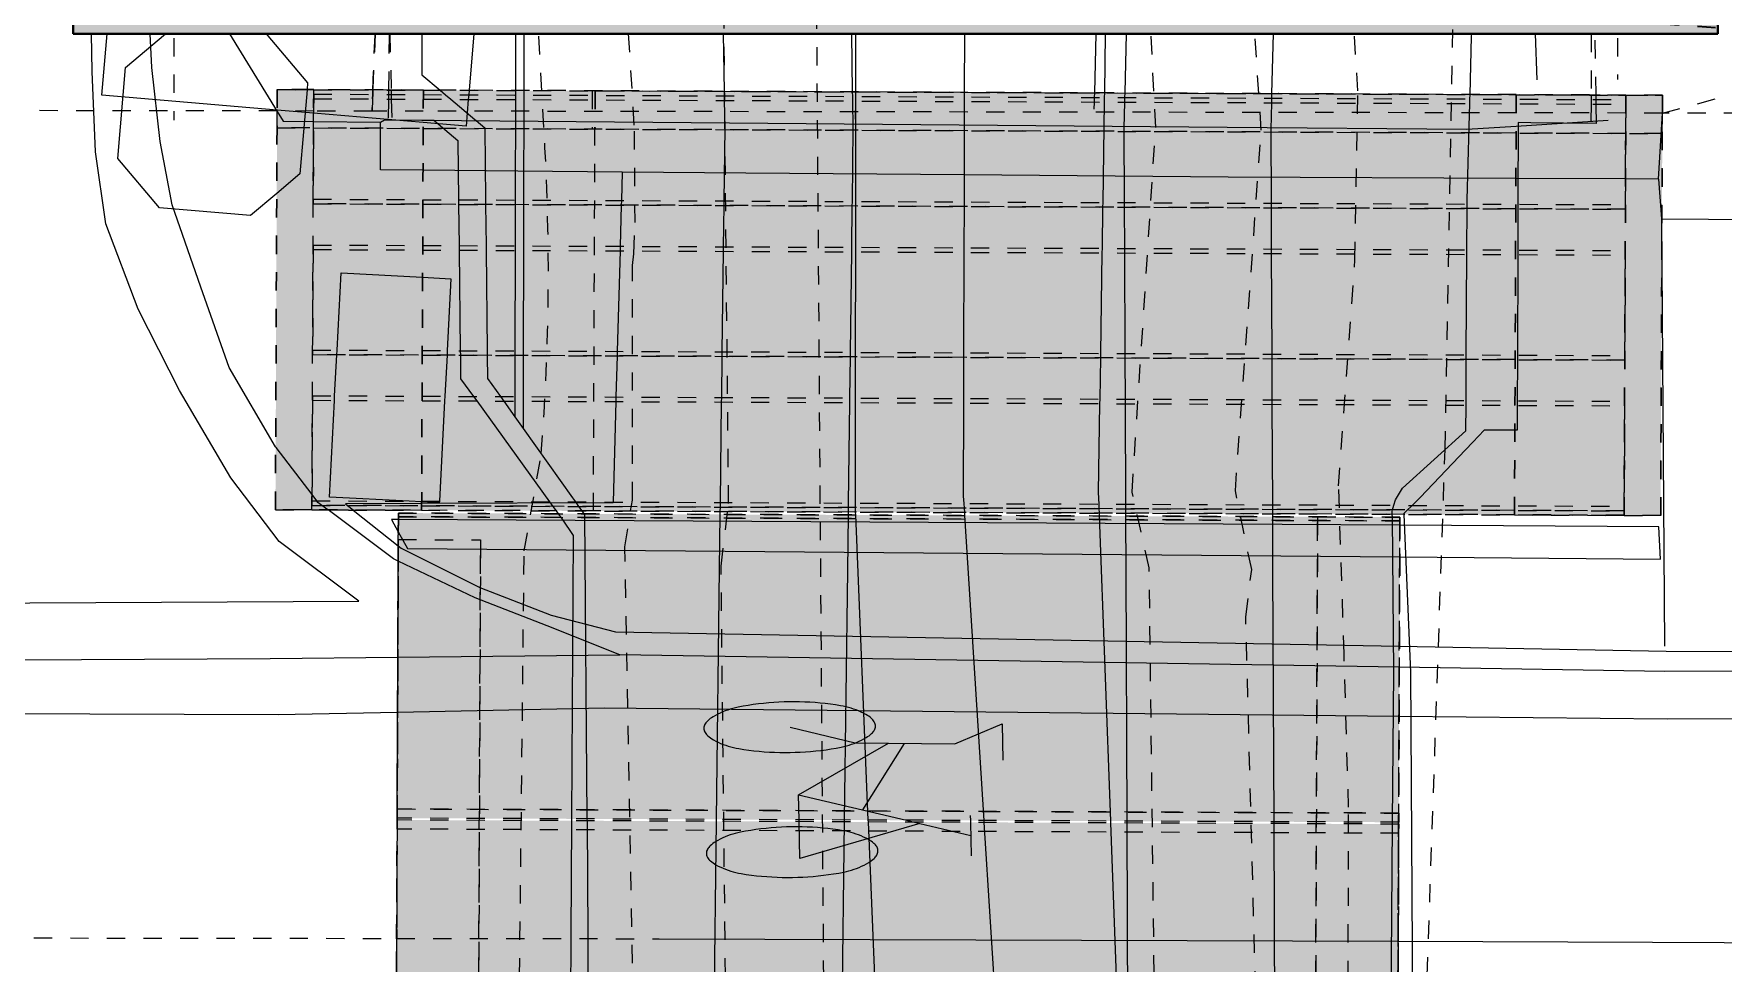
# Model space of a CAD drawing. Header units: metres. Extents: x 564 to 760, y 3 to 1698.
# Drawn here: x 709.18 to 718.42, y 1671.41 to 1676.5 of the extents above; entities that cross this region are included whole.
import ezdxf

# ---------------------------------------------------------------- set-up
doc = ezdxf.new("R2010")
doc.units = ezdxf.units.M
for name, pattern in [('_Demolished', [0.0045, 0.003, -0.0015]), ('ControlLine', [0.02, 0.0125, -0.0025, 0.0025, -0.0025]), ('IMPORT-BDYS-Boundary _3_', [0.01, 0.009, -0.001]), ('IMPORT-FURN-Fence _3_', [0.005, 0.004167, -0.0008333]), ('IMPORT-LNMK-LineCont _3_', [0.004, 0.001, -0.003]), ('JacobsDash', [0.0045, 0.003, -0.0015]), ('JacobsGridLine', [0.0145, 0.01, -0.001, 0.0025, -0.001])]:
    doc.linetypes.add(name, pattern=pattern)
for name, color, linetype, lineweight, true_color in [('BRIDGE-FNDN-CONC', 7, 'Continuous', 13, 0x8c8cc6), ('D-BDGE-DECK', 7, 'Continuous', 13, 0x8c8cc6), ('D-BDGE-DECK-PAT', 7, 'Continuous', 13, 0x8c8cc6), ('D-BDGE-FNDN', 7, 'Continuous', 13, 0x8c8cc6), ('D-BDGE-FRAMING', 7, 'Continuous', 13, 0x8c8cc6), ('D-BDGE-INT-WALL', 7, 'Continuous', 13, 0x8c8cc6)]:
    doc.layers.add(name, color=color, linetype=linetype, lineweight=lineweight, true_color=true_color)
for name, color, linetype, lineweight in [('D-BDGE', 7, 'Continuous', 13), ('D-BDGE-FLOOR', 7, 'Continuous', 40), ('D-BDGE-FLOOR-PAT', 7, 'Continuous', 40), ('D-ENHA-GEN-LINE-GRIDS', 7, 'Continuous', 9)]:
    doc.layers.add(name, color=color, linetype=linetype, lineweight=lineweight)

# ---------------------------------------------------------------- blocks, each defined once
blk = doc.blocks.new('T2DPAA-T2D-PWA-RW-M2D-000002_ControlLinesMinor_rvt-3-DRG-2871032 - CONSTRUCTION SEQUENCE STAGE A3')
at = {"layer": 'D-BDGE', "color": 150, "linetype": 'ControlLine', "lineweight": 35, "true_color": 0x0080ff}
blk.add_arc((568.7146, 1397.2935), 280, 84.136867, 90.09989, dxfattribs=at)
blk = doc.blocks.new('T2DPAA-T2D-PWA-SU-M2D-000002_dwg-40815123-DRG-2871032 - CONSTRUCTION SEQUENCE STAGE A3')
at = {"color": 9, "lineweight": 18, "true_color": 0xc0c0c0}
for p, q in [((41.0725, 1565.4407), (41.0423, 1565.6903)), ((39.6323, 1565.2419), (39.6124, 1565.5689)), ((37.928, 1565.4258), (37.9543, 1565.1065)), ((38.6657, 1565.1639), (38.6468, 1565.4868)), ((38.696, 1565.491), (38.7185, 1565.1682)), ((38.8312, 1565.1773), (38.8115, 1565.5008)), ((37.3456, 1565.0573), (37.3136, 1565.3736)), ((37.3349, 1565.3754), (37.3615, 1565.0586)), ((37.3622, 1565.0587), (37.3364, 1565.3755)), ((40.7143, 1565.3042), (40.7129, 1565.3292)), ((36.6463, 1565.0009), (36.6146, 1565.3142)), ((39.6338, 1565.217), (39.6323, 1565.2419)), ((40.7157, 1565.2793), (40.7143, 1565.3042)), ((40.9786, 1565.1782), (41.4785, 1565.2527)), ((41.4166, 1565.229), (41.0582, 1565.2034)), ((41.7796, 1564.9551), (41.77, 1565.3154)), ((35.2536, 1565.1986), (35.2536, 1564.8884)), ((35.4807, 1565.2179), (35.5064, 1564.9088)), ((35.5261, 1565.2217), (35.5518, 1564.9125)), ((38.6672, 1565.1389), (38.6657, 1565.1639)), ((38.6686, 1565.114), (38.6672, 1565.1389)), ((38.7185, 1565.1682), (38.7203, 1565.1432)), ((38.7203, 1565.1432), (38.722, 1565.1183)), ((38.8327, 1565.1523), (38.8312, 1565.1773)), ((38.8342, 1565.1273), (38.8327, 1565.1523)), ((39.4038, 1565.0386), (40.7118, 1565.1385)), ((39.6353, 1565.192), (39.6338, 1565.217)), ((39.6443, 1565.0455), (39.6353, 1565.192)), ((40.7118, 1565.1385), (40.9786, 1565.1782)), ((41.0582, 1565.2034), (40.989, 1565.1984)), ((40.989, 1565.1984), (41.023, 1564.7748)), ((33.9202, 1565.0853), (34.2164, 1564.6841)), ((37.3481, 1565.0324), (37.3456, 1565.0573)), ((37.3615, 1565.0586), (37.3635, 1565.0337)), ((37.3642, 1565.0337), (37.3622, 1565.0587)), ((37.9543, 1565.1065), (37.9564, 1565.0815)), ((37.9564, 1565.0815), (37.9584, 1565.0566)), ((37.9584, 1565.0566), (38.0037, 1564.5085)), ((38.671, 1565.0742), (38.6686, 1565.114)), ((38.722, 1565.1183), (38.7602, 1564.5696)), ((38.8429, 1564.9853), (38.8342, 1565.1273)), ((39.6801, 1564.6438), (39.6443, 1565.0455)), ((33.2536, 1564.6914), (33.2536, 1565.0287)), ((35.0174, 1564.7038), (39.4038, 1565.0386)), ((36.6488, 1564.976), (36.6463, 1565.0009)), ((36.6513, 1564.9511), (36.6488, 1564.976)), ((36.6666, 1564.7997), (36.6513, 1564.9511)), ((37.3506, 1565.0076), (37.3481, 1565.0324)), ((37.3655, 1564.8604), (37.3506, 1565.0076)), ((37.3635, 1565.0337), (37.3656, 1565.0088)), ((37.3663, 1565.0088), (37.3642, 1565.0337)), ((37.3656, 1565.0088), (37.4116, 1564.4607)), ((37.3744, 1564.9091), (37.3663, 1565.0088)), ((38.8792, 1564.5792), (38.8429, 1564.9853)), ((41.7796, 1564.9551), (41.5997, 1564.9406)), ((41.7796, 1564.9551), (41.8135, 1564.7395)), ((35.0949, 1564.8756), (35.1267, 1564.8531)), ((35.2536, 1564.8884), (35.2536, 1564.8633)), ((35.2536, 1564.8633), (35.2536, 1564.8382)), ((35.5064, 1564.9088), (35.5085, 1564.8839)), ((35.5085, 1564.8839), (35.5106, 1564.859)), ((35.5106, 1564.859), (35.5562, 1564.3109)), ((35.5518, 1564.9125), (35.5539, 1564.8876)), ((35.5539, 1564.8876), (35.556, 1564.8627)), ((35.556, 1564.8627), (35.6016, 1564.3145)), ((37.3946, 1564.4593), (37.3655, 1564.8604)), ((41.0017, 1564.8923), (39.4327, 1564.7655)), ((41.5997, 1564.9406), (41.0017, 1564.8923)), ((34.37, 1564.8163), (34.37, 1564.3535)), ((35.1267, 1564.8531), (35.1584, 1564.8306)), ((35.2536, 1564.8382), (35.2536, 1564.6914)), ((36.6954, 1564.4029), (36.6666, 1564.7997)), ((41.023, 1564.7748), (41.0248, 1564.7524)), ((34.2158, 1564.6914), (33.2536, 1564.6914)), ((34.4165, 1564.6914), (34.2158, 1564.6914)), ((34.2164, 1564.6841), (34.2535, 1564.634)), ((35.0184, 1564.6914), (34.4165, 1564.6914)), ((34.4201, 1564.6461), (34.7856, 1564.6727)), ((34.7856, 1564.6727), (34.8053, 1564.6876)), ((34.8069, 1564.4127), (34.7856, 1564.6727)), ((34.8053, 1564.6876), (35.0174, 1564.7038)), ((34.8455, 1564.6909), (35.0098, 1564.7035)), ((35.0098, 1564.7035), (35.0174, 1564.7041)), ((35.2536, 1564.6914), (35.0184, 1564.6914)), ((40.7482, 1564.7301), (40.7464, 1564.7529)), ((40.7502, 1564.7052), (40.7482, 1564.7301)), ((40.768, 1564.4802), (40.7502, 1564.7052)), ((41.0248, 1564.7524), (41.0268, 1564.7275)), ((41.0268, 1564.7275), (41.0451, 1564.5026)), ((41.8135, 1564.7395), (41.8166, 1564.7397)), ((41.8135, 1564.7395), (41.8378, 1564.4774)), ((34.2535, 1564.634), (34.4201, 1564.6461)), ((35.2156, 1564.6092), (35.2469, 1564.2859)), ((38.8814, 1564.5543), (38.8792, 1564.5792)), ((39.6824, 1564.6189), (39.6801, 1564.6438)), ((39.7024, 1564.3942), (39.6824, 1564.6189)), ((36.1261, 1564.5133), (36.1351, 1564.3576)), ((38.0037, 1564.5085), (38.0058, 1564.4836)), ((38.7602, 1564.5696), (38.7619, 1564.5446)), ((38.7619, 1564.5446), (38.7776, 1564.3195)), ((38.9015, 1564.3295), (38.8814, 1564.5543)), ((41.0451, 1564.5026), (41.0471, 1564.4777)), ((35.0395, 1564.4304), (34.8069, 1564.4127)), ((36.6972, 1564.3779), (36.6954, 1564.4029)), ((37.3964, 1564.4344), (37.3946, 1564.4593)), ((37.4127, 1564.2093), (37.3964, 1564.4344)), ((37.4116, 1564.4607), (37.4137, 1564.4358)), ((37.4137, 1564.4358), (37.4326, 1564.2109)), ((38.0058, 1564.4836), (38.0243, 1564.2587)), ((39.7047, 1564.3693), (39.7024, 1564.3942)), ((40.7699, 1564.4553), (40.768, 1564.4802)), ((40.8132, 1563.907), (40.7699, 1564.4553)), ((41.0471, 1564.4777), (41.0916, 1563.9295)), ((41.8378, 1564.4774), (42.0293, 1562.4102)), ((34.37, 1564.3535), (34.2526, 1564.2361)), ((35.5562, 1564.3109), (35.5582, 1564.286)), ((35.6016, 1564.3145), (35.6036, 1564.2896)), ((36.1351, 1564.3576), (36.1365, 1564.3327)), ((36.1365, 1564.3327), (36.1494, 1564.1073)), ((36.7136, 1564.1529), (36.6972, 1564.3779)), ((38.7776, 1564.3195), (38.7794, 1564.2946)), ((38.9037, 1564.3046), (38.9015, 1564.3295)), ((38.9526, 1563.7568), (38.9037, 1564.3046)), ((39.7536, 1563.8215), (39.7047, 1564.3693)), ((35.2469, 1564.2859), (35.2493, 1564.261)), ((35.2493, 1564.261), (35.271, 1564.0364)), ((35.3939, 1564.2978), (35.3963, 1564.2729)), ((35.3963, 1564.2729), (35.418, 1564.0483)), ((35.5582, 1564.286), (35.5769, 1564.0611)), ((35.6036, 1564.2896), (35.6223, 1564.0648)), ((37.4145, 1564.1844), (37.4127, 1564.2093)), ((37.4326, 1564.2109), (37.4347, 1564.186)), ((38.0243, 1564.2587), (38.0264, 1564.2338)), ((38.0264, 1564.2338), (38.0716, 1563.6857)), ((38.7794, 1564.2946), (38.8176, 1563.7459)), ((36.7154, 1564.1279), (36.7136, 1564.1529)), ((36.7551, 1563.5794), (36.7154, 1564.1279)), ((37.4543, 1563.6358), (37.4145, 1564.1844)), ((37.4347, 1564.186), (37.4806, 1563.6379)), ((35.271, 1564.0364), (35.2734, 1564.0115)), ((35.418, 1564.0483), (35.4204, 1564.0234)), ((35.4204, 1564.0234), (35.4734, 1563.4759)), ((35.5769, 1564.0611), (35.579, 1564.0362)), ((35.579, 1564.0362), (35.6246, 1563.4881)), ((35.6223, 1564.0648), (35.6244, 1564.0399)), ((35.6244, 1564.0399), (35.67, 1563.4918)), ((36.1494, 1564.1073), (36.1508, 1564.0824)), ((36.1508, 1564.0824), (36.1823, 1563.5331)), ((35.2734, 1564.0115), (35.3264, 1563.464)), ((34.6402, 1563.8327), (35.0866, 1563.8473)), ((40.8152, 1563.8821), (40.8132, 1563.907)), ((40.8329, 1563.6578), (40.8152, 1563.8821)), ((41.0916, 1563.9295), (41.0937, 1563.9046)), ((41.0937, 1563.9046), (41.1119, 1563.6803)), ((34.654, 1563.4097), (34.6402, 1563.8327)), ((38.8176, 1563.7459), (38.8193, 1563.7209)), ((38.9549, 1563.7319), (38.9526, 1563.7568)), ((39.7558, 1563.7966), (39.7536, 1563.8215)), ((39.7759, 1563.5724), (39.7558, 1563.7966)), ((38.0716, 1563.6857), (38.0737, 1563.6607)), ((38.0737, 1563.6607), (38.0922, 1563.4365)), ((38.8193, 1563.7209), (38.835, 1563.4965)), ((38.9749, 1563.5078), (38.9549, 1563.7319)), ((40.8348, 1563.6329), (40.8329, 1563.6578)), ((41.1119, 1563.6803), (41.1139, 1563.6554)), ((41.1139, 1563.6554), (41.125, 1563.519)), ((36.757, 1563.5544), (36.7551, 1563.5794)), ((37.4561, 1563.6109), (37.4543, 1563.6358)), ((37.4724, 1563.3865), (37.4561, 1563.6109)), ((37.4806, 1563.6379), (37.4827, 1563.613)), ((37.4827, 1563.613), (37.5015, 1563.3888)), ((39.7781, 1563.5475), (39.7759, 1563.5724)), ((40.8459, 1563.4921), (40.8348, 1563.6329)), ((35.4734, 1563.4759), (35.4758, 1563.451)), ((35.6246, 1563.4881), (35.6267, 1563.4632)), ((35.67, 1563.4918), (35.6721, 1563.4668)), ((36.1823, 1563.5331), (36.1837, 1563.5081)), ((36.1837, 1563.5081), (36.1966, 1563.2835)), ((36.7732, 1563.33), (36.757, 1563.5544)), ((38.835, 1563.4965), (38.8367, 1563.4715)), ((38.8367, 1563.4715), (38.8705, 1562.9865)), ((38.9771, 1563.4829), (38.9749, 1563.5078)), ((39.026, 1562.935), (38.9771, 1563.4829)), ((39.827, 1562.9997), (39.7781, 1563.5475)), ((41.125, 1563.519), (41.1126, 1563.518)), ((34.6548, 1563.3847), (34.654, 1563.4097)), ((34.6622, 1563.1596), (34.6548, 1563.3847)), ((35.2551, 1563.4582), (35.2559, 1563.4332)), ((35.2559, 1563.4332), (35.2633, 1563.2081)), ((35.3264, 1563.464), (35.3288, 1563.4391)), ((35.6267, 1563.4632), (35.6453, 1563.2389)), ((35.6721, 1563.4668), (35.6907, 1563.2426)), ((37.4742, 1563.3615), (37.4724, 1563.3865)), ((37.5015, 1563.3888), (37.5036, 1563.3639)), ((38.0922, 1563.4365), (38.0943, 1563.4116)), ((38.0943, 1563.4116), (38.1363, 1562.9027)), ((40.8897, 1563.4345), (40.8535, 1563.3891)), ((36.775, 1563.3051), (36.7732, 1563.33)), ((36.8148, 1562.7565), (36.775, 1563.3051)), ((37.514, 1562.8129), (37.4742, 1563.3615)), ((37.5036, 1563.3639), (37.5496, 1562.8158)), ((35.2633, 1563.2081), (35.2641, 1563.1831)), ((35.419, 1563.2207), (35.4391, 1563.1972)), ((35.4391, 1563.1972), (35.883, 1562.6813)), ((35.5665, 1563.2326), (35.5863, 1563.2091)), ((35.5863, 1563.2091), (35.6545, 1563.1286)), ((35.6453, 1563.2389), (35.6474, 1563.214)), ((35.6474, 1563.214), (35.6545, 1563.1286)), ((35.6907, 1563.2426), (35.6928, 1563.2177)), ((35.6928, 1563.2177), (35.7052, 1563.0687)), ((36.1966, 1563.2835), (36.198, 1563.2585)), ((36.198, 1563.2585), (36.2294, 1562.7092)), ((34.663, 1563.1346), (34.6622, 1563.1596)), ((34.6803, 1562.6051), (34.663, 1563.1346)), ((35.2641, 1563.1831), (35.2821, 1562.6327)), ((40.4832, 1563.0276), (40.4885, 1563.0531)), ((40.4885, 1563.0531), (40.4947, 1563.083)), ((40.583, 1563.055), (40.5649, 1563.0342)), ((40.5884, 1563.0612), (40.583, 1563.055)), ((40.53, 1562.9467), (35.0668, 1562.5148)), ((38.8705, 1562.9865), (38.8782, 1562.9231)), ((38.8782, 1562.9231), (38.8813, 1562.8983)), ((39.0283, 1562.9101), (39.026, 1562.935)), ((39.8292, 1562.9748), (39.827, 1562.9997)), ((39.8314, 1562.9505), (39.8292, 1562.9748)), ((39.8328, 1562.9349), (39.8314, 1562.9505)), ((40.4851, 1562.9876), (40.4836, 1563.0032)), ((38.1363, 1562.9027), (38.1421, 1562.8637)), ((38.1421, 1562.8637), (38.1458, 1562.8389)), ((38.1458, 1562.8389), (38.1494, 1562.8147)), ((38.8813, 1562.8983), (38.8842, 1562.8741)), ((38.8842, 1562.8741), (38.8861, 1562.8584)), ((38.8861, 1562.8584), (39.0891, 1561.1995)), ((39.0304, 1562.8859), (39.0283, 1562.9101)), ((39.0318, 1562.8702), (39.0304, 1562.8859)), ((35.1306, 1562.3609), (40.5439, 1562.7746)), ((36.8166, 1562.7316), (36.8148, 1562.7565)), ((36.8184, 1562.7073), (36.8166, 1562.7316)), ((37.5158, 1562.788), (37.514, 1562.8129)), ((37.5176, 1562.7637), (37.5158, 1562.788)), ((37.5187, 1562.7479), (37.5176, 1562.7637)), ((37.5496, 1562.8158), (37.5517, 1562.7909)), ((37.5544, 1562.7667), (37.5564, 1562.751)), ((37.5564, 1562.751), (37.7665, 1561.0926)), ((38.1494, 1562.8147), (38.1517, 1562.7991)), ((38.1517, 1562.7991), (38.3982, 1561.1437)), ((36.2297, 1562.7053), (35.1863, 1562.6117)), ((35.883, 1562.6813), (35.9031, 1562.6578)), ((35.9031, 1562.6578), (35.9228, 1562.6349)), ((36.0059, 1562.7136), (36.0237, 1562.6926)), ((36.0237, 1562.6926), (36.0435, 1562.6691)), ((36.0435, 1562.6691), (36.0629, 1562.6463)), ((36.0629, 1562.6463), (36.0755, 1562.6314)), ((36.2294, 1562.7092), (36.2297, 1562.7053)), ((36.8195, 1562.6915), (36.8184, 1562.7073)), ((34.6129, 1562.5787), (34.5845, 1562.6101)), ((34.6781, 1562.5345), (34.6434, 1562.5561)), ((35.117, 1562.6194), (34.6803, 1562.6051)), ((35.1863, 1562.6117), (34.7716, 1562.5746)), ((34.7716, 1562.5746), (34.7825, 1562.5673)), ((34.7825, 1562.5673), (34.8154, 1562.5455)), ((34.8164, 1562.5449), (35.0784, 1562.3711)), ((35.1855, 1562.6217), (35.117, 1562.6194)), ((35.2823, 1562.6248), (35.1855, 1562.6217)), ((35.2821, 1562.6327), (35.2823, 1562.6248)), ((35.9228, 1562.6349), (35.9356, 1562.6201)), ((35.0722, 1562.4474), (35.1306, 1562.3609)), ((35.1275, 1561.7628), (36.3362, 1561.8784)), ((36.9372, 1561.6218), (36.9241, 1561.6151)), ((36.9506, 1561.628), (36.9372, 1561.6218)), ((36.9642, 1561.6337), (36.9506, 1561.628)), ((36.9779, 1561.639), (36.9642, 1561.6337)), ((36.9918, 1561.6437), (36.9779, 1561.639)), ((37.0058, 1561.648), (36.9918, 1561.6437)), ((37.033, 1561.6555), (37.0058, 1561.648)), ((37.0604, 1561.6625), (37.033, 1561.6555)), ((37.0878, 1561.6691), (37.0604, 1561.6625)), ((37.1154, 1561.6751), (37.0878, 1561.6691)), ((37.1431, 1561.6806), (37.1154, 1561.6751)), ((37.1709, 1561.6856), (37.1431, 1561.6806)), ((37.1987, 1561.6902), (37.1709, 1561.6856)), ((37.2266, 1561.6943), (37.1987, 1561.6902)), ((37.2546, 1561.6978), (37.2266, 1561.6943)), ((37.2826, 1561.7009), (37.2546, 1561.6978)), ((37.3107, 1561.7035), (37.2826, 1561.7009)), ((37.3389, 1561.7055), (37.3107, 1561.7035)), ((37.3671, 1561.707), (37.3389, 1561.7055)), ((37.3952, 1561.7081), (37.3671, 1561.707)), ((37.4235, 1561.7086), (37.3952, 1561.7081)), ((37.4517, 1561.7086), (37.4235, 1561.7086)), ((37.4799, 1561.7081), (37.4517, 1561.7086)), ((37.5081, 1561.7072), (37.4799, 1561.7081)), ((37.5363, 1561.7058), (37.5081, 1561.7072)), ((37.5644, 1561.7037), (37.5363, 1561.7058)), ((37.579, 1561.7023), (37.5644, 1561.7037)), ((37.5936, 1561.7004), (37.579, 1561.7023)), ((37.6082, 1561.698), (37.5936, 1561.7004)), ((37.6226, 1561.6951), (37.6082, 1561.698)), ((37.6369, 1561.6916), (37.6226, 1561.6951)), ((37.6511, 1561.6877), (37.6369, 1561.6916)), ((37.6651, 1561.6833), (37.6511, 1561.6877)), ((37.679, 1561.6785), (37.6651, 1561.6833)), ((37.6927, 1561.6731), (37.679, 1561.6785)), ((37.7062, 1561.6673), (37.6927, 1561.6731)), ((37.7146, 1561.6633), (37.7062, 1561.6673)), ((37.7227, 1561.6589), (37.7146, 1561.6633)), ((37.7305, 1561.654), (37.7227, 1561.6589)), ((37.7381, 1561.6488), (37.7305, 1561.654)), ((37.7427, 1561.6451), (37.7381, 1561.6488)), ((37.747, 1561.6411), (37.7427, 1561.6451)), ((37.751, 1561.6368), (37.747, 1561.6411)), ((37.7546, 1561.6322), (37.751, 1561.6368)), ((37.7591, 1561.625), (37.7546, 1561.6322)), ((37.7616, 1561.619), (37.7591, 1561.625)), ((38.2047, 1561.548), (38.4536, 1561.6806)), ((38.4536, 1561.6806), (38.4746, 1561.4815)), ((36.8299, 1561.5287), (36.8291, 1561.5231)), ((36.8313, 1561.5342), (36.8299, 1561.5287)), ((36.8318, 1561.536), (36.8313, 1561.5342)), ((36.8344, 1561.5421), (36.8318, 1561.536)), ((36.8375, 1561.5477), (36.8344, 1561.5421)), ((36.8392, 1561.5505), (36.8375, 1561.5477)), ((36.8465, 1561.5598), (36.8392, 1561.5505)), ((36.8529, 1561.5664), (36.8465, 1561.5597)), ((36.8596, 1561.5727), (36.8529, 1561.5664)), ((36.8667, 1561.5787), (36.8596, 1561.5727)), ((36.8741, 1561.5843), (36.8667, 1561.5787)), ((36.8862, 1561.5926), (36.8741, 1561.5843)), ((36.8986, 1561.6006), (36.8862, 1561.5926)), ((36.9112, 1561.6081), (36.8986, 1561.6006)), ((36.9241, 1561.6151), (36.9112, 1561.6081)), ((37.2996, 1561.5634), (37.661, 1561.5071)), ((37.661, 1561.5071), (38.2047, 1561.548)), ((37.6942, 1561.5257), (37.7066, 1561.5336)), ((37.7066, 1561.5336), (37.7187, 1561.542)), ((37.7187, 1561.542), (37.7261, 1561.5476)), ((37.7261, 1561.5476), (37.7332, 1561.5535)), ((37.7332, 1561.5535), (37.7399, 1561.5599)), ((37.7399, 1561.5599), (37.7463, 1561.5664)), ((37.7463, 1561.5664), (37.7502, 1561.571)), ((37.7502, 1561.571), (37.7535, 1561.5757)), ((37.7535, 1561.5757), (37.7566, 1561.5807)), ((37.7566, 1561.5807), (37.7592, 1561.5859)), ((37.7592, 1561.5859), (37.761, 1561.5902)), ((37.761, 1561.5902), (37.7615, 1561.5921)), ((37.7615, 1561.5921), (37.7629, 1561.5975)), ((37.7628, 1561.6146), (37.7616, 1561.619)), ((37.7636, 1561.6089), (37.7628, 1561.6146)), ((37.7629, 1561.5975), (37.7637, 1561.6032)), ((37.7637, 1561.6032), (37.7636, 1561.6089)), ((36.8291, 1561.5231), (36.8291, 1561.5174)), ((36.8291, 1561.5174), (36.83, 1561.5117)), ((36.83, 1561.5117), (36.8312, 1561.5072)), ((36.8312, 1561.5072), (36.8322, 1561.504)), ((36.8322, 1561.504), (36.8382, 1561.494)), ((36.8382, 1561.494), (36.8458, 1561.485)), ((36.8458, 1561.485), (36.851, 1561.4804)), ((36.851, 1561.4804), (36.8547, 1561.4775)), ((36.8547, 1561.4775), (36.8623, 1561.4722)), ((36.8623, 1561.4722), (36.8701, 1561.4674)), ((36.8701, 1561.4674), (36.8783, 1561.463)), ((36.8783, 1561.463), (36.8866, 1561.4589)), ((36.8866, 1561.4589), (36.9001, 1561.4531)), ((36.9001, 1561.4531), (36.9138, 1561.4478)), ((36.9138, 1561.4478), (36.9277, 1561.4428)), ((36.9277, 1561.4428), (36.9417, 1561.4385)), ((36.9417, 1561.4385), (36.956, 1561.4346)), ((37.3662, 1561.4319), (37.3941, 1561.436)), ((37.3765, 1561.199), (37.8437, 1561.5209)), ((37.3941, 1561.436), (37.4219, 1561.4406)), ((37.4219, 1561.4406), (37.4497, 1561.4457)), ((37.4497, 1561.4457), (37.4774, 1561.4512)), ((37.4774, 1561.4512), (37.505, 1561.4572)), ((37.505, 1561.4572), (37.5324, 1561.4637)), ((37.5324, 1561.4637), (37.5598, 1561.4708)), ((37.5598, 1561.4708), (37.587, 1561.4783)), ((37.587, 1561.4783), (37.601, 1561.4826)), ((37.601, 1561.4826), (37.6149, 1561.4873)), ((37.6149, 1561.4873), (37.6286, 1561.4925)), ((37.6286, 1561.4925), (37.6422, 1561.4983)), ((37.6422, 1561.4983), (37.6556, 1561.5044)), ((37.6556, 1561.5044), (37.6687, 1561.511)), ((37.6687, 1561.511), (37.6816, 1561.5182)), ((37.6816, 1561.5182), (37.6942, 1561.5257)), ((37.9287, 1561.5272), (37.7319, 1561.1461)), ((36.956, 1561.4346), (36.9702, 1561.4312)), ((36.9702, 1561.4312), (36.9846, 1561.4283)), ((36.9846, 1561.4283), (36.9992, 1561.4259)), ((36.9992, 1561.4259), (37.0138, 1561.4239)), ((37.0138, 1561.4239), (37.0284, 1561.4225)), ((37.0284, 1561.4225), (37.0565, 1561.4205)), ((37.0565, 1561.4205), (37.0847, 1561.419)), ((37.0847, 1561.419), (37.1129, 1561.418)), ((37.1129, 1561.418), (37.1411, 1561.4176)), ((37.1411, 1561.4176), (37.1693, 1561.4176)), ((37.1693, 1561.4176), (37.1976, 1561.4182)), ((37.1976, 1561.4182), (37.2257, 1561.4192)), ((37.2257, 1561.4192), (37.2539, 1561.4208)), ((37.2539, 1561.4208), (37.2821, 1561.4228)), ((37.2821, 1561.4228), (37.3102, 1561.4254)), ((37.3102, 1561.4254), (37.3382, 1561.4284)), ((37.3382, 1561.4284), (37.3662, 1561.4319)), ((39.9819, 1561.2615), (39.981, 1561.2715)), ((40.6288, 1561.3137), (40.628, 1561.3238)), ((37.3909, 1561.0623), (37.3765, 1561.199)), ((37.3765, 1561.199), (37.9772, 1561.1097)), ((38.322, 1561.1658), (38.325, 1561.1378)), ((39.0891, 1561.1995), (39.0903, 1561.1895)), ((39.1809, 1561.1968), (39.18, 1561.2068)), ((38.0508, 1561.0987), (37.4131, 1560.8517)), ((37.64, 1561.0723), (37.6393, 1561.0824)), ((37.7665, 1561.0926), (37.7678, 1561.0826)), ((37.9772, 1561.1097), (38.0214, 1561.1031)), ((38.0214, 1561.1031), (38.0508, 1561.0987)), ((38.0508, 1561.0987), (38.3336, 1561.0557)), ((38.325, 1561.1378), (38.326, 1561.1277)), ((38.326, 1561.1277), (38.3452, 1560.9456)), ((38.3982, 1561.1437), (38.3996, 1561.1337)), ((36.9409, 1561.0158), (36.9401, 1561.0259)), ((37.1046, 1560.9751), (37.0775, 1560.9676)), ((37.1319, 1560.9821), (37.1046, 1560.9751)), ((37.1594, 1560.9887), (37.1319, 1560.9821)), ((37.1869, 1560.9946), (37.1594, 1560.9887)), ((37.2146, 1561.0002), (37.1869, 1560.9946)), ((37.2424, 1561.0052), (37.2146, 1561.0002)), ((37.2702, 1561.0098), (37.2424, 1561.0052)), ((37.2982, 1561.0139), (37.2702, 1561.0098)), ((37.3262, 1561.0174), (37.2982, 1561.0139)), ((37.3542, 1561.0205), (37.3262, 1561.0174)), ((37.3823, 1561.023), (37.3542, 1561.0205)), ((37.4105, 1561.025), (37.3823, 1561.023)), ((37.392, 1561.0522), (37.3909, 1561.0623)), ((37.4131, 1560.8517), (37.392, 1561.0522)), ((37.4386, 1561.0266), (37.4105, 1561.025)), ((37.4668, 1561.0277), (37.4386, 1561.0266)), ((37.495, 1561.0281), (37.4668, 1561.0277)), ((37.5232, 1561.0282), (37.495, 1561.0281)), ((37.5515, 1561.0277), (37.5232, 1561.0282)), ((37.5797, 1561.0268), (37.5515, 1561.0277)), ((37.6078, 1561.0253), (37.5797, 1561.0268)), ((37.6359, 1561.0233), (37.6078, 1561.0253)), ((37.6507, 1561.0219), (37.6359, 1561.0233)), ((37.6652, 1561.02), (37.6507, 1561.0219)), ((37.6797, 1561.0176), (37.6652, 1561.02)), ((37.6941, 1561.0146), (37.6797, 1561.0176)), ((37.7085, 1561.0112), (37.6941, 1561.0146)), ((37.7226, 1561.0073), (37.7085, 1561.0112)), ((37.7367, 1561.0029), (37.7226, 1561.0073)), ((37.7505, 1560.9981), (37.7367, 1561.0029)), ((37.7642, 1560.9928), (37.7505, 1560.9981)), ((37.7778, 1560.9869), (37.7642, 1560.9928)), ((37.7861, 1560.9829), (37.7778, 1560.9869)), ((37.7942, 1560.9784), (37.7861, 1560.9829)), ((37.8021, 1560.9736), (37.7942, 1560.9784)), ((37.8096, 1560.9684), (37.8021, 1560.9736)), ((36.1493, 1560.962), (36.1501, 1560.9519)), ((36.234, 1560.9688), (36.235, 1560.9588)), ((36.9383, 1560.8983), (36.9312, 1560.8923)), ((36.9457, 1560.9039), (36.9383, 1560.8983)), ((36.9578, 1560.9122), (36.9457, 1560.9039)), ((36.9701, 1560.9202), (36.9578, 1560.9122)), ((36.9828, 1560.9277), (36.9701, 1560.9202)), ((36.9957, 1560.9347), (36.9828, 1560.9277)), ((37.0088, 1560.9414), (36.9957, 1560.9347)), ((37.0221, 1560.9476), (37.0088, 1560.9414)), ((37.0357, 1560.9533), (37.0221, 1560.9476)), ((37.0494, 1560.9585), (37.0357, 1560.9533)), ((37.0633, 1560.9633), (37.0494, 1560.9585)), ((37.0775, 1560.9676), (37.0633, 1560.9633)), ((37.8143, 1560.9647), (37.8096, 1560.9684)), ((37.8115, 1560.8794), (37.8179, 1560.886)), ((37.8186, 1560.9607), (37.8143, 1560.9647)), ((37.8179, 1560.886), (37.8217, 1560.8906)), ((37.8226, 1560.9564), (37.8186, 1560.9607)), ((37.8217, 1560.8906), (37.8252, 1560.8953)), ((37.8262, 1560.9518), (37.8226, 1560.9564)), ((37.8252, 1560.8953), (37.8282, 1560.9003)), ((37.8306, 1560.9446), (37.8262, 1560.9518)), ((37.8282, 1560.9003), (37.8308, 1560.9055)), ((37.8332, 1560.9386), (37.8306, 1560.9446)), ((37.8308, 1560.9055), (37.833, 1560.9116)), ((37.833, 1560.9116), (37.8345, 1560.9171)), ((37.8349, 1560.9323), (37.8332, 1560.9386)), ((37.8345, 1560.9171), (37.8352, 1560.9228)), ((37.8352, 1560.9285), (37.8349, 1560.9323)), ((37.8352, 1560.9228), (37.8352, 1560.9285)), ((37.6039, 1560.7833), (37.6313, 1560.7904)), ((37.6313, 1560.7904), (37.6585, 1560.7979)), ((37.6585, 1560.7979), (37.6725, 1560.8021)), ((37.6725, 1560.8021), (37.6864, 1560.8069)), ((37.6864, 1560.8069), (37.7002, 1560.8121)), ((37.7002, 1560.8121), (37.7138, 1560.8179)), ((37.7138, 1560.8179), (37.7271, 1560.824)), ((37.7271, 1560.824), (37.7402, 1560.8306)), ((37.7402, 1560.8306), (37.7531, 1560.8378)), ((37.7531, 1560.8378), (37.7658, 1560.8453)), ((37.7658, 1560.8453), (37.7781, 1560.8532)), ((37.7781, 1560.8532), (37.7903, 1560.8616)), ((37.7903, 1560.8616), (37.7976, 1560.8672)), ((37.7976, 1560.8672), (37.8047, 1560.8731)), ((37.8047, 1560.8731), (37.8115, 1560.8794)), ((37.1, 1560.742), (37.1281, 1560.7401)), ((37.1281, 1560.7401), (37.1562, 1560.7386)), ((37.1562, 1560.7386), (37.1844, 1560.7376)), ((37.1844, 1560.7376), (37.2127, 1560.7372)), ((37.2127, 1560.7372), (37.2409, 1560.7372)), ((37.2409, 1560.7372), (37.2691, 1560.7377)), ((37.2691, 1560.7377), (37.2973, 1560.7388)), ((37.2973, 1560.7388), (37.3254, 1560.7404)), ((37.3254, 1560.7404), (37.3536, 1560.7424)), ((37.3536, 1560.7424), (37.3817, 1560.745)), ((37.3817, 1560.745), (37.4098, 1560.748)), ((37.4098, 1560.748), (37.4377, 1560.7515)), ((37.4377, 1560.7515), (37.4657, 1560.7556)), ((37.4657, 1560.7556), (37.4935, 1560.7602)), ((37.4935, 1560.7602), (37.5212, 1560.7653)), ((37.5212, 1560.7653), (37.549, 1560.7708)), ((37.549, 1560.7708), (37.5765, 1560.7768)), ((37.5765, 1560.7768), (37.6039, 1560.7833)), ((36.6839, 1560.3488), (40.7134, 1560.6771))]:
    blk.add_line(p, q, dxfattribs=at)
at = {"color": 9, "linetype": 'IMPORT-FURN-Fence _3_', "lineweight": 18, "true_color": 0xc0c0c0}
for p, q in [((41.3456, 1565.7161), (41.3729, 1565.3825)), ((41.4004, 1565.3847), (41.3658, 1565.7178)), ((41.373, 1565.3818), (41.3749, 1565.3576)), ((41.3749, 1565.3576), (41.377, 1565.3326)), ((41.377, 1565.3326), (41.3846, 1565.2397)), ((41.403, 1565.3598), (41.4005, 1565.384)), ((41.4056, 1565.335), (41.403, 1565.3598)), ((41.4166, 1565.229), (41.4056, 1565.335)), ((41.3846, 1565.2397), (41.3875, 1565.2427)), ((34.8159, 1564.8531), (34.7929, 1565.1594)), ((34.7959, 1565.1597), (34.8282, 1564.8541)), ((34.8178, 1564.8281), (34.816, 1564.8524)), ((34.8196, 1564.8032), (34.8178, 1564.8281)), ((34.8274, 1564.6993), (34.8196, 1564.8032)), ((34.8283, 1564.8534), (34.8309, 1564.8292)), ((34.8309, 1564.8292), (34.8335, 1564.8043)), ((34.8335, 1564.8043), (34.8455, 1564.6909))]:
    blk.add_line(p, q, dxfattribs=at)
at = {"color": 9, "linetype": 'IMPORT-LNMK-LineCont _3_', "lineweight": 18, "true_color": 0xc0c0c0}
blk.add_line((35.2514, 1560.2289), (36.6839, 1560.3488), dxfattribs=at)
at = {"color": 9, "lineweight": 18, "true_color": 0xc0c0c0, "flags": 128}
for points in [[(26.7182, 1564.6834), (26.7892, 1563.8063), (26.7788, 1563.568), (26.6588, 1563.1786), (26.6101, 1563.0208), (26.3167, 1562.5429), (25.9697, 1562.0846), (25.8162, 1561.9193), (25.5403, 1561.6221), (25.1628, 1561.1953), (27.4487, 1561.3876), (31.6608, 1561.7608), (34.8894, 1562.0516), (34.4274, 1562.3398), (34.1339, 1562.6641), (33.8146, 1563.117), (33.5513, 1563.5418), (33.3344, 1563.9923), (33.2444, 1564.3792), (33.1891, 1564.8153), (33.1683, 1565.0214)], [(40.7129, 1565.3292), (40.6946, 1565.6458), (40.6936, 1565.6607)], [(41.8166, 1564.7397), (47.1714, 1565.1567), (50.8739, 1565.4937)], [(40.7464, 1564.7529), (40.723, 1565.1534), (40.7157, 1565.2793)], [(34.9706, 1565.1745), (34.9892, 1564.9506), (35.0949, 1564.8756)], [(34.2526, 1564.2361), (34.12, 1564.1035), (33.62, 1564.1035), (33.37, 1564.3535), (33.37, 1564.8535), (33.5722, 1565.0557)], [(34.3641, 1562.8544), (34.0743, 1563.2656), (33.8819, 1563.6904), (33.6884, 1564.1258), (33.5926, 1564.4652), (33.5134, 1564.8659), (33.4887, 1565.0487)], [(34.1211, 1565.1024), (34.37, 1564.8535), (34.37, 1564.8171)], [(35.1584, 1564.8306), (35.2991, 1564.7308), (35.3054, 1564.7263)], [(39.4327, 1564.7655), (37.9927, 1564.6556), (36.8002, 1564.5647)], [(35.0174, 1564.7041), (35.0755, 1564.7086), (35.2156, 1564.6092)], [(35.3054, 1564.7263), (35.3559, 1564.6905), (35.3939, 1564.2978)], [(36.8002, 1564.5647), (36.1261, 1564.5133), (35.5569, 1564.4699), (35.0395, 1564.4304)], [(62.5801, 1564.0532), (60.5805, 1563.886), (55.5471, 1563.4335), (48.2835, 1562.8177), (42.042, 1562.2723), (40.5926, 1562.1723)], [(40.5833, 1562.2868), (42.0409, 1562.3837), (48.2845, 1562.9051), (55.5275, 1563.5511), (60.5933, 1563.9619)], [(35.0866, 1563.8473), (35.2422, 1563.8524), (35.2551, 1563.4582)], [(40.6142, 1561.9055), (42.0778, 1562.0144), (48.2773, 1562.5435), (55.6083, 1563.1869), (60.6202, 1563.5974), (62.6016, 1563.8005)], [(40.4947, 1563.083), (40.5275, 1563.1511), (40.8459, 1563.4921)], [(41.1126, 1563.518), (40.9455, 1563.5043), (40.8897, 1563.4345)], [(35.3288, 1563.4391), (35.3412, 1563.311), (35.419, 1563.2207)], [(35.4758, 1563.451), (35.488, 1563.3252), (35.5665, 1563.2326)], [(40.8535, 1563.3891), (40.6283, 1563.107), (40.5884, 1563.0612)], [(35.6545, 1563.1286), (35.7052, 1563.0687), (36.0059, 1562.7136)], [(40.4836, 1563.0032), (40.4819, 1563.021), (40.4832, 1563.0276)], [(40.5439, 1562.7746), (41.9673, 1562.8833), (41.9429, 1563.0584), (40.53, 1562.9467)], [(40.5649, 1563.0342), (40.5459, 1563.0123), (40.5464, 1563.0083)], [(40.5464, 1563.0083), (40.6556, 1562.1515), (40.8202, 1560.3383), (40.8674, 1559.6597), (41.0093, 1558.108), (41.1498, 1556.3236), (41.2783, 1554.5384), (41.4383, 1552.7662), (41.5836, 1550.9928), (41.7143, 1549.2643), (41.8454, 1547.5358), (41.9753, 1545.6043), (42.0879, 1543.6716), (42.0888, 1543.6518)], [(39.981, 1561.2715), (39.8587, 1562.6451), (39.8328, 1562.9349)], [(40.628, 1561.3238), (40.5657, 1562.1437), (40.4851, 1562.9876)], [(34.5845, 1562.6101), (34.3669, 1562.8505), (34.3641, 1562.8544)], [(39.18, 1561.2068), (39.0583, 1562.5737), (39.0318, 1562.8702)], [(37.6393, 1561.0824), (37.5406, 1562.4454), (37.5187, 1562.7479)], [(37.5517, 1562.7909), (37.5524, 1562.7822), (37.5544, 1562.7667)], [(36.9401, 1561.0259), (36.8411, 1562.3947), (36.8195, 1562.6915)], [(34.6434, 1562.5561), (34.6204, 1562.5705), (34.6129, 1562.5787)], [(35.9356, 1562.6201), (35.9591, 1562.5927), (36.027, 1562.508), (36.1493, 1560.962)], [(36.0755, 1562.6314), (36.0804, 1562.6256), (36.234, 1560.9688)], [(35.0851, 1562.2874), (35.0578, 1562.2977), (34.6792, 1562.5338)], [(35.0668, 1562.5148), (35.0288, 1562.5118), (35.0722, 1562.4474)], [(40.7134, 1560.6771), (42.1007, 1560.7901), (48.3662, 1561.2932), (55.8607, 1561.9505), (60.754, 1562.3611), (62.7096, 1562.529)], [(35.0784, 1562.3711), (35.0948, 1562.3602), (35.5432, 1562.1816), (35.9451, 1562.0629), (36.3036, 1562.0025), (40.5833, 1562.2868)], [(40.5926, 1562.1723), (36.3362, 1561.8784), (35.9277, 1562.004), (35.522, 1562.1233), (35.0851, 1562.2874)], [(35.1516, 1561.4642), (36.2786, 1561.5828), (40.6142, 1561.9055)], [(24.4734, 1560.8198), (25.2907, 1560.8924), (27.4756, 1561.0767), (31.6888, 1561.45), (34.4319, 1561.6963), (35.1275, 1561.7628)], [(21.2894, 1560.2577), (24.1037, 1560.4928), (29.3689, 1560.9769), (34.5026, 1561.396), (35.1516, 1561.4642)], [(40.1174, 1559.5971), (40.0743, 1560.2239), (39.9819, 1561.2615)], [(40.7644, 1559.6507), (40.7037, 1560.3282), (40.6288, 1561.3137)], [(39.0903, 1561.1895), (39.2892, 1559.5633), (39.2909, 1559.5303)], [(39.3142, 1559.5322), (39.273, 1560.162), (39.1809, 1561.1968)], [(37.7828, 1559.4085), (37.7154, 1560.0304), (37.64, 1561.0723)], [(37.7678, 1561.0826), (37.9693, 1559.4925), (37.9749, 1559.424)], [(38.3996, 1561.1337), (38.6404, 1559.5166), (38.6427, 1559.478)], [(37.0834, 1559.352), (37.0168, 1559.9673), (36.9409, 1561.0158)], [(36.1501, 1560.9519), (36.1998, 1560.3229), (36.2823, 1559.2873)], [(36.235, 1560.9588), (36.2932, 1560.3308), (36.3789, 1559.2951)], [(36.9312, 1560.8923), (36.9245, 1560.886), (36.918, 1560.8793), (36.9142, 1560.8749), (36.9108, 1560.8702), (36.9078, 1560.8651), (36.9051, 1560.8598), (36.9035, 1560.8556), (36.9029, 1560.8538), (36.9014, 1560.8483), (36.9007, 1560.8426), (36.9007, 1560.8369), (36.9016, 1560.8312), (36.9027, 1560.8268), (36.9053, 1560.8208), (36.9074, 1560.8172), (36.9097, 1560.8137), (36.9134, 1560.809), (36.9173, 1560.8047), (36.9216, 1560.8007), (36.9262, 1560.797), (36.9338, 1560.7918), (36.9418, 1560.787), (36.9499, 1560.7825), (36.9581, 1560.7785), (36.9717, 1560.7727), (36.9854, 1560.7673), (36.9992, 1560.7624), (37.0133, 1560.7581), (37.0275, 1560.7542), (37.0418, 1560.7508), (37.0562, 1560.7479), (37.0707, 1560.7454), (37.0853, 1560.7435), (37.1, 1560.742)]]:
    blk.add_lwpolyline(points, dxfattribs=at)
at = {"color": 9, "linetype": 'IMPORT-FURN-Fence _3_', "lineweight": 18, "true_color": 0xc0c0c0, "flags": 128}
blk.add_lwpolyline([(41.7701, 1565.3154), (44.4242, 1566.2849), (50.7813, 1566.7278)], dxfattribs=at)
at = {"color": 9, "linetype": 'IMPORT-LNMK-LineCont _3_', "lineweight": 18, "true_color": 0xc0c0c0, "flags": 128}
blk.add_lwpolyline([(23.9068, 1559.2693), (30.335, 1559.8175), (35.2514, 1560.2289)], dxfattribs=at)
blk = doc.blocks.new('T2DPAA-T2D-PWA-SU-M2D-000001_dwg-40815111-DRG-2871032 - CONSTRUCTION SEQUENCE STAGE A3')
at = {"color": 9, "linetype": 'IMPORT-BDYS-Boundary _3_', "lineweight": 18, "true_color": 0xc0c0c0}
for p, q in [((119.1718, 1661.8292), (113.2125, 1661.3321)), ((119.7698, 1661.879), (119.1718, 1661.8292)), ((119.9691, 1661.8956), (119.7698, 1661.879)), ((112.9137, 1661.7318), (112.928, 1661.425)), ((112.928, 1661.425), (112.9137, 1661.7318)), ((112.928, 1661.4243), (112.9292, 1661.4001)), ((112.9292, 1661.4001), (112.928, 1661.4243)), ((112.9292, 1661.4001), (112.9303, 1661.3751)), ((112.9303, 1661.3751), (112.9292, 1661.4001)), ((112.9303, 1661.3751), (112.9334, 1661.3088)), ((112.6146, 1661.2822), (112.4153, 1661.2655)), ((112.9334, 1661.3088), (112.6146, 1661.2822)), ((112.4153, 1661.2655), (99.2061, 1660.1606))]:
    blk.add_line(p, q, dxfattribs=at)
at = {"color": 9, "linetype": 'IMPORT-BDYS-Boundary _3_', "lineweight": 18, "true_color": 0xc0c0c0, "flags": 128}
for points in [[(135.7341, 1681.3806), (137.2391, 1663.3361), (119.9691, 1661.8956)], [(113.2125, 1661.3321), (112.9334, 1661.3088), (112.9303, 1661.3751)]]:
    blk.add_lwpolyline(points, dxfattribs=at)
blk = doc.blocks.new('T2DPAA-T2D-PWA-SU-M2D-000100_Survey_rvt-3-DRG-2871032 - CONSTRUCTION SEQUENCE STAGE A3')
at = {"color": 9, "lineweight": 18, "true_color": 0xc0c0c0, "rotation": 355.1443168073812}
for name, p in [('T2DPAA-T2D-PWA-SU-M2D-000002_dwg-40815123-DRG-2871032 - CONSTRUCTION SEQUENCE STAGE A3', (414.939, 119.9015)), ('T2DPAA-T2D-PWA-SU-M2D-000001_dwg-40815111-DRG-2871032 - CONSTRUCTION SEQUENCE STAGE A3', (328.8456, 30.2884))]:
    blk.add_blockref(name, p, dxfattribs=at)
blk = doc.blocks.new('06_SFR_GPS__Girder_Plank_Solid_demolished - 06_SFR_GPS__Girder_Plank_Solid_demolished-4989611-DRG-2871032 - CONSTRUCTION SEQUENCE STAGE A3')
at = {"layer": 'D-BDGE-FRAMING', "linetype": '_Demolished', "true_color": 0xc0c0c0, "transparency": 33554506}
for points in [[(3.59, 0.275), (3.59, 0.3), (-3.59, 0.3), (-3.59, 0.275), (-1.4967, 0.275)], [(3.59, -0.3), (3.59, 0.3), (-3.59, 0.3), (-3.59, -0.3), (-1.4943, -0.3)], [(3.59, -0.3), (3.59, -0.275), (-3.59, -0.275), (-3.59, -0.3), (-1.4943, -0.3)]]:
    blk.add_hatch(color=9, dxfattribs=at).paths.add_polyline_path(points)
at = {"layer": 'BRIDGE-FNDN-CONC', "color": 9, "linetype": '_Demolished', "true_color": 0xc0c0c0}
for p, q in [((-3.59, -0.3), (-3.59, 0.3)), ((-3.59, 0.3), (-3.59, 0.275)), ((-3.59, 0.275), (-3.59, 0.3)), ((-3.59, 0.3), (-3.59, -0.3)), ((-3.59, 0.3), (3.59, 0.3)), ((-3.59, 0.3), (3.59, 0.3)), ((-3.59, 0.3), (3.59, 0.3)), ((-3.59, 0.3), (3.59, 0.3)), ((3.59, -0.3), (3.59, 0.3)), ((3.59, 0.3), (3.59, 0.275)), ((3.59, 0.275), (3.59, 0.3)), ((3.59, 0.3), (3.59, -0.3)), ((-3.59, 0.275), (3.59, 0.275)), ((-3.59, 0.275), (3.59, 0.275)), ((-3.59, -0.3), (-3.59, -0.275)), ((-3.59, -0.275), (-3.59, -0.3)), ((-3.59, -0.275), (3.59, -0.275)), ((-3.59, -0.275), (3.59, -0.275)), ((3.59, -0.3), (3.59, -0.275)), ((3.59, -0.275), (3.59, -0.3)), ((3.59, -0.3), (-3.59, -0.3)), ((-3.59, -0.3), (3.59, -0.3)), ((-3.59, -0.3), (3.59, -0.3)), ((-3.59, -0.3), (3.59, -0.3))]:
    blk.add_line(p, q, dxfattribs=at)
blk = doc.blocks.new('Roofs 2 - Roofs 2-4993555-DRG-2871032 - CONSTRUCTION SEQUENCE STAGE A3')
at = {"layer": 'D-BDGE-DECK-PAT', "linetype": '_Demolished', "true_color": 0xc0c0c0, "transparency": 33554506}
for points in [[(445.2479, 1717.7156), (445.0628, 1720.0081), (439.2417, 1719.5381), (439.4268, 1717.2456), (445.154, 1717.708)], [(439.4268, 1717.2456), (439.2417, 1719.5381), (437.5074, 1719.3981), (437.6925, 1717.1055), (438.9946, 1717.2107)]]:
    blk.add_hatch(color=9, dxfattribs=at).paths.add_polyline_path(points)
at = {"layer": 'D-BDGE-DECK', "color": 9, "linetype": '_Demolished', "true_color": 0xc0c0c0}
for p, q in [((444.8634, 1719.992), (437.7067, 1719.4142)), ((439.2417, 1719.5381), (445.0628, 1720.0081)), ((445.0628, 1720.0081), (444.8634, 1719.992)), ((444.8634, 1719.992), (445.0485, 1717.6995)), ((445.0485, 1717.6995), (444.8634, 1719.992)), ((445.2479, 1717.7156), (445.0628, 1720.0081)), ((445.2479, 1717.7156), (445.0628, 1720.0081)), ((437.5074, 1719.3981), (439.2417, 1719.5381)), ((439.4268, 1717.2456), (439.2417, 1719.5381)), ((437.7067, 1719.4142), (437.5074, 1719.3981)), ((437.6925, 1717.1055), (437.5074, 1719.3981)), ((437.5074, 1719.3981), (437.6925, 1717.1055)), ((437.8918, 1717.1216), (437.7067, 1719.4142)), ((437.8918, 1717.1216), (437.7067, 1719.4142)), ((437.8918, 1717.1216), (445.0485, 1717.6995)), ((445.2479, 1717.7156), (439.4268, 1717.2456)), ((445.0485, 1717.6995), (445.2479, 1717.7156)), ((439.4268, 1717.2456), (437.6925, 1717.1055)), ((437.6925, 1717.1055), (437.8918, 1717.1216))]:
    blk.add_line(p, q, dxfattribs=at)
blk = doc.blocks.new('Roofs 3 - Roofs 3-4999916-DRG-2871032 - CONSTRUCTION SEQUENCE STAGE A3')
at = {"layer": 'D-BDGE-DECK', "color": 9, "linetype": '_Demolished', "true_color": 0xc0c0c0}
for p, q in [((443.8287, 1717.5652), (438.3662, 1717.1239)), ((443.8287, 1717.5652), (438.3662, 1717.1239)), ((444.1064, 1714.1283), (443.8287, 1717.5652)), ((443.8287, 1717.5652), (444.0936, 1714.2866)), ((438.6311, 1713.8453), (438.3662, 1717.1239)), ((438.3662, 1717.1239), (438.6438, 1713.687))]:
    blk.add_line(p, q, dxfattribs=at)

msp = doc.modelspace()

# ---------------------------------------------------------------- hatches: boundary and pattern name
at = {"layer": 'D-BDGE-FLOOR-PAT', "true_color": 0xe1e1e1}
msp.add_hatch(color=254, dxfattribs=at).paths.add_polyline_path([(718.3918, 1676.4986), (718.3918, 1684.2161), (709.3918, 1685.0714), (709.3918, 1676.4986), (717.9841, 1676.4986)])
at = {"layer": 'D-BDGE-FNDN', "lineweight": 5, "true_color": 0xc0c0c0, "transparency": 33554512}
msp.add_hatch(color=9, dxfattribs=at).paths.add_polyline_path([(711.2984, 1673.8899), (711.308, 1676.1899), (710.508, 1676.1931), (710.5005, 1673.8932), (711.2024, 1673.8903)])
at = {"layer": 'D-BDGE-FNDN', "lineweight": 5, "true_color": 0xc0c0c0, "transparency": 33554557}
msp.add_hatch(color=9, dxfattribs=at).paths.add_polyline_path([(718.0783, 1673.8615), (718.088, 1676.1614), (717.288, 1676.1649), (717.2784, 1673.8649), (717.9841, 1673.8619)])
at = {"layer": 'D-BDGE-FRAMING', "lineweight": 5, "true_color": 0xc0c0c0, "transparency": 33554506}
for points in [[(716.6449, 1672.2327), (716.6515, 1673.8325), (711.1713, 1673.8552), (711.1646, 1672.2554)], [(716.6515, 1673.8325), (716.6516, 1673.8525), (711.1713, 1673.8752), (711.1713, 1673.8552), (712.8011, 1673.8485)], [(716.6445, 1672.1225), (716.6445, 1672.1726), (711.1644, 1672.1952), (711.1642, 1672.1452)], [(716.6447, 1672.1827), (716.6449, 1672.2327), (711.1646, 1672.2554), (711.1646, 1672.2053), (716.6447, 1672.1827)], [(716.638, 1670.5527), (716.6445, 1672.1225), (711.1642, 1672.1452), (711.1577, 1670.5754)]]:
    msp.add_hatch(color=9, dxfattribs=at).paths.add_polyline_path(points)

# ---------------------------------------------------------------- linework, layer by layer
at = {"layer": 'D-BDGE', "color": 8, "linetype": 'JacobsDash', "lineweight": 15, "true_color": 0x808080}
for p, q in [((713.4286, 1680.8258), (713.4983, 1671.126)), ((716.8987, 1674.2232), (716.9817, 1678.7624)), ((711.967, 1675.9855), (711.8602, 1677.9576)), ((712.9777, 1673.9272), (712.9428, 1677.707)), ((715.315, 1675.9855), (715.2422, 1677.4437)), ((715.8928, 1675.9714), (715.8134, 1677.1487)), ((712.4621, 1675.9987), (712.4005, 1676.9868)), ((716.4218, 1676.1855), (716.3787, 1676.8641)), ((716.4051, 1675.2606), (716.4218, 1676.1855)), ((712.4668, 1675.4648), (712.4621, 1675.9987)), ((715.1858, 1673.9897), (715.315, 1675.9855)), ((715.751, 1673.9965), (715.8928, 1675.9714)), ((712.4597, 1675.2949), (712.4668, 1675.4648)), ((712.4516, 1675.2304), (712.4597, 1675.2949)), ((716.3163, 1674.0238), (716.4051, 1675.2606)), ((712.4514, 1673.9454), (712.4516, 1675.2304)), ((716.7194, 1668.9462), (716.8987, 1674.2232)), ((711.8596, 1673.6687), (711.9532, 1674.2005)), ((712.4104, 1673.6908), (712.4514, 1673.9454)), ((715.2799, 1673.5753), (715.1858, 1673.9897)), ((715.8403, 1673.5657), (715.751, 1673.9965)), ((716.3461, 1673.1043), (716.3163, 1674.0238)), ((712.9369, 1673.5846), (712.9777, 1673.9272)), ((711.8235, 1670.3389), (711.8596, 1673.6687)), ((712.4514, 1671.4111), (712.4104, 1673.6908)), ((712.9631, 1671.1397), (712.9369, 1673.5846)), ((715.3089, 1671.1554), (715.2799, 1673.5753)), ((715.808, 1673.3077), (715.8403, 1673.5657)), ((715.8667, 1671.0685), (715.808, 1673.3077)), ((716.3706, 1672.2646), (716.3461, 1673.1043)), ((716.3678, 1671.1246), (716.3706, 1672.2646))]:
    msp.add_line(p, q, dxfattribs=at)
msp.add_arc((699.3475, 1675.1904), 12.6445, 355.51027, 3.60534, dxfattribs=at)
at = {"layer": 'D-BDGE-FLOOR', "color": 252, "true_color": 0x888888}
for p, q in [((709.3918, 1676.4986), (709.3918, 1689.8679)), ((718.3918, 1689.0125), (718.3918, 1676.4986)), ((718.3918, 1676.4986), (709.3918, 1676.4986))]:
    msp.add_line(p, q, dxfattribs=at)
at = {"layer": 'D-BDGE-FNDN', "color": 9, "linetype": '_Demolished', "true_color": 0xc0c0c0}
for p, q in [((710.4984, 1673.8932), (710.508, 1676.1931)), ((710.508, 1676.1931), (710.4984, 1673.8932)), ((710.508, 1676.1931), (711.308, 1676.1899)), ((711.308, 1676.1899), (710.508, 1676.1931)), ((711.308, 1676.1899), (711.2984, 1673.8899)), ((711.2984, 1673.8899), (711.308, 1676.1899)), ((717.2784, 1673.8649), (717.288, 1676.1649)), ((717.288, 1676.1649), (717.2784, 1673.8649)), ((717.288, 1676.1649), (718.088, 1676.1614)), ((718.088, 1676.1614), (717.288, 1676.1649)), ((718.088, 1676.1614), (718.0783, 1673.8615)), ((718.0783, 1673.8615), (718.088, 1676.1614)), ((711.2984, 1673.8899), (710.4984, 1673.8932)), ((710.4984, 1673.8932), (711.2984, 1673.8899)), ((718.0783, 1673.8615), (717.2784, 1673.8649)), ((717.2784, 1673.8649), (718.0783, 1673.8615))]:
    msp.add_line(p, q, dxfattribs=at)
at = {"layer": 'D-BDGE-FRAMING', "color": 9, "linetype": '_Demolished', "true_color": 0xc0c0c0}
for p, q in [((711.1713, 1673.8552), (711.1644, 1672.2053)), ((711.1646, 1672.2554), (711.1713, 1673.8552)), ((711.1713, 1673.8552), (711.1713, 1673.8752)), ((711.1713, 1673.8752), (711.1713, 1673.8552)), ((711.1713, 1673.8752), (716.6516, 1673.8525)), ((716.6516, 1673.8525), (711.1713, 1673.8752)), ((711.1713, 1673.8552), (716.6515, 1673.8325)), ((716.6515, 1673.8325), (711.1713, 1673.8552)), ((716.6515, 1673.8325), (716.6516, 1673.8525)), ((716.6516, 1673.8525), (716.6515, 1673.8325)), ((716.6447, 1672.1827), (716.6515, 1673.8325)), ((716.6515, 1673.8325), (716.6449, 1672.2327)), ((711.1644, 1672.1952), (711.1575, 1670.5253)), ((711.1642, 1672.1452), (711.1644, 1672.1952)), ((711.1644, 1672.2053), (711.1646, 1672.2554)), ((716.6447, 1672.1827), (711.1644, 1672.2053)), ((716.6447, 1672.1827), (711.1644, 1672.2053)), ((716.6447, 1672.1726), (711.1644, 1672.1952)), ((716.6447, 1672.1726), (711.1644, 1672.1952)), ((711.1646, 1672.2554), (716.6449, 1672.2327)), ((716.6449, 1672.2327), (711.1646, 1672.2554)), ((716.6449, 1672.2327), (716.6447, 1672.1827)), ((711.1577, 1670.5754), (711.1642, 1672.1452)), ((716.6445, 1672.1225), (711.1642, 1672.1452)), ((716.6445, 1672.1225), (711.1642, 1672.1452)), ((716.6378, 1670.5026), (716.6447, 1672.1726)), ((716.6445, 1672.1225), (716.638, 1670.5527)), ((716.6447, 1672.1726), (716.6445, 1672.1225))]:
    msp.add_line(p, q, dxfattribs=at)
at = {"layer": 'D-BDGE-INT-WALL', "color": 9, "linetype": '_Demolished', "true_color": 0xc0c0c0}
for p, q in [((710.5072, 1675.9839), (710.508, 1676.1939)), ((710.508, 1676.1939), (710.5072, 1675.9839)), ((710.508, 1676.1939), (718.088, 1676.1622)), ((718.088, 1676.1622), (710.508, 1676.1939)), ((712.2322, 1676.1867), (712.2314, 1675.9767)), ((712.248, 1676.1866), (712.2471, 1675.9766)), ((718.0871, 1675.9522), (718.088, 1676.1622)), ((718.088, 1676.1622), (718.0871, 1675.9522)), ((710.5072, 1675.9839), (718.0871, 1675.9522)), ((718.0871, 1675.9522), (710.5072, 1675.9839)), ((716.1178, 1653.7242), (716.2011, 1673.8544)), ((716.2011, 1673.8544), (716.1178, 1653.7242)), ((716.2011, 1673.8544), (716.6511, 1673.8525)), ((716.2011, 1673.8544), (716.6511, 1673.8525)), ((716.5678, 1653.7223), (716.6511, 1673.8525)), ((716.6511, 1673.8525), (716.5678, 1653.7223)), ((711.0881, 1653.745), (711.1707, 1673.7302)), ((711.1707, 1673.7302), (711.0881, 1653.745)), ((711.1707, 1673.7302), (711.6207, 1673.7283)), ((711.1707, 1673.7302), (711.6207, 1673.7283)), ((711.5381, 1653.7431), (711.6207, 1673.7283)), ((711.6207, 1673.7283), (711.5381, 1653.7431))]:
    msp.add_line(p, q, dxfattribs=at)
at = {"layer": 'D-ENHA-GEN-LINE-GRIDS', "linetype": 'JacobsGridLine', "lineweight": 18}
for p, q in [((709.9418, 1691.0751), (709.9418, 1676.0266)), ((717.8418, 1691.0751), (717.8418, 1676.2481))]:
    msp.add_line(p, q, dxfattribs=at)

# ---------------------------------------------------------------- block references
at = {"color": 9, "lineweight": 5, "true_color": 0xc0c0c0}
msp.add_blockref('T2DPAA-T2D-PWA-SU-M2D-000100_Survey_rvt-3-DRG-2871032 - CONSTRUCTION SEQUENCE STAGE A3', (129.0302, 0), dxfattribs=at)
at = {"lineweight": 5}
msp.add_blockref('T2DPAA-T2D-PWA-RW-M2D-000002_ControlLinesMinor_rvt-3-DRG-2871032 - CONSTRUCTION SEQUENCE STAGE A3', (129.0302, 0), dxfattribs=at)
at = {"layer": 'D-BDGE-DECK', "color": 9, "linetype": '_Demolished', "true_color": 0xc0c0c0, "rotation": 355.1443168073812}
for name in ['Roofs 2 - Roofs 2-4993555-DRG-2871032 - CONSTRUCTION SEQUENCE STAGE A3', 'Roofs 3 - Roofs 3-4999916-DRG-2871032 - CONSTRUCTION SEQUENCE STAGE A3']:
    msp.add_blockref(name, (129.0302, 0), dxfattribs=at)
at = {"layer": 'D-BDGE-FRAMING', "color": 9, "linetype": '_Demolished', "true_color": 0xc0c0c0, "rotation": 359.7603452380284}
for p in [(714.2966, 1675.8531), (714.2932, 1675.0274), (714.2897, 1674.2024)]:
    msp.add_blockref('06_SFR_GPS__Girder_Plank_Solid_demolished - 06_SFR_GPS__Girder_Plank_Solid_demolished-4989611-DRG-2871032 - CONSTRUCTION SEQUENCE STAGE A3', p, dxfattribs=at)

doc.saveas('drawing.dxf')
